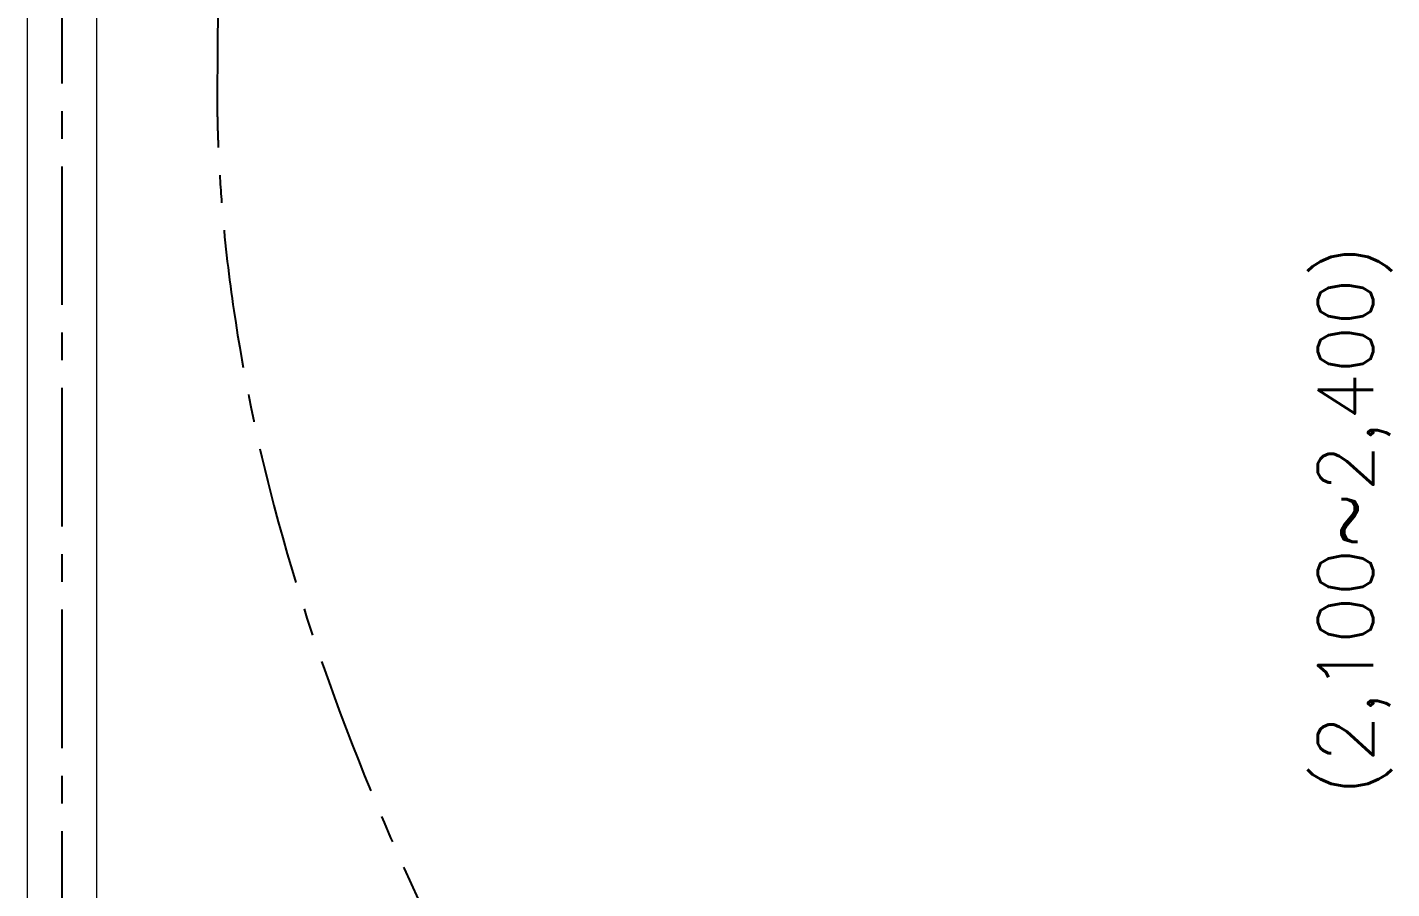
# Model space of a CAD drawing. Extents: x -6207 to -5787, y -4608 to -3937.
# Drawn here: x -6086.1 to -5999.8, y -4291.4 to -4236.9 of the extents above; entities that cross this region are included whole.
import ezdxf

# ---------------------------------------------------------------- set-up
doc = ezdxf.new("R2010")
doc.units = 0
doc.header["$LTSCALE"] = 7
doc.linetypes.add('CENTER', pattern=[2, 1.25, -0.25, 0.25, -0.25])
doc.layers.get('0').update_dxf_attribs({"color": 2, "linetype": 'CONTINUOUS'})
doc.layers.add('D', color=2, linetype='CONTINUOUS')
doc.styles.add('GHS', font='ROMANS.shx', dxfattribs={"bigfont": 'GHS.shx'})

msp = doc.modelspace()

# ---------------------------------------------------------------- linework, layer by layer
at = {"color": 1, "linetype": 'CENTER'}
msp.add_line((-6083.93456, -4324.46112), (-6083.93873, -4072.05082), dxfattribs=at)
at = {"color": 7, "linetype": 'Continuous', "lineweight": 15}
for p, q in [((-6086.13456, -4229.75752), (-6086.13456, -4318.63045)), ((-6081.73456, -4318.53256), (-6081.73456, -4229.75704))]:
    msp.add_line(p, q, dxfattribs=at)
at = {"color": 1, "linetype": 'CENTER'}
msp.add_open_spline([(-6074.08456, -4235.76133), (-6074.13252, -4241.28632), (-6074.13007, -4241.80707), (-6074.11186, -4242.84893), (-6074.09791, -4243.37265), (-6074.06171, -4244.41656), (-6074.03907, -4244.93872), (-6073.95819, -4246.50442), (-6073.88677, -4247.54762), (-6073.62212, -4250.67387), (-6073.37845, -4252.75342), (-6072.46193, -4258.96779), (-6071.60401, -4263.07776), (-6069.10417, -4272.6006), (-6067.29064, -4277.96928), (-6063.10325, -4288.496), (-6060.7308, -4293.65475), (-6055.62229, -4303.80167), (-6052.88649, -4308.79022), (-6047.20736, -4318.66106), (-6044.26249, -4323.54295), (-6038.98772, -4332.19246), (-6036.66808, -4335.96316), (-6031.741, -4342.968), (-6029.84265, -4347.39415), (-6026.41861, -4353.67536), (-6025.17216, -4356.07453), (-6022.90537, -4360.84675), (-6021.87434, -4363.21513), (-6020.98042, -4365.65181)], degree=3, knots=[0, 0, 0, 0, 0.007757838, 0.007757838, 0.015515677, 0.015515677, 0.023273515, 0.023273515, 0.038789192, 0.038789192, 0.069820546, 0.069820546, 0.131883253, 0.131883253, 0.215448344, 0.215448344, 0.299013435, 0.299013435, 0.382578526, 0.382578526, 0.466143616, 0.466143616, 0.530865572, 0.530865572, 0.595587527, 0.595587527, 0.63474961, 0.63474961, 0.671896429, 0.671896429, 0.671896429, 0.671896429], dxfattribs=at)

# ---------------------------------------------------------------- texts
at = {"layer": 'D', "insert": (-6002.18248, -4268.07784), "char_height": 3.5, "attachment_point": 5, "rotation": 90, "style": 'GHS'}
msp.add_mtext('\\A1;(2,100~2,400)', dxfattribs=at)

doc.saveas('drawing.dxf')
